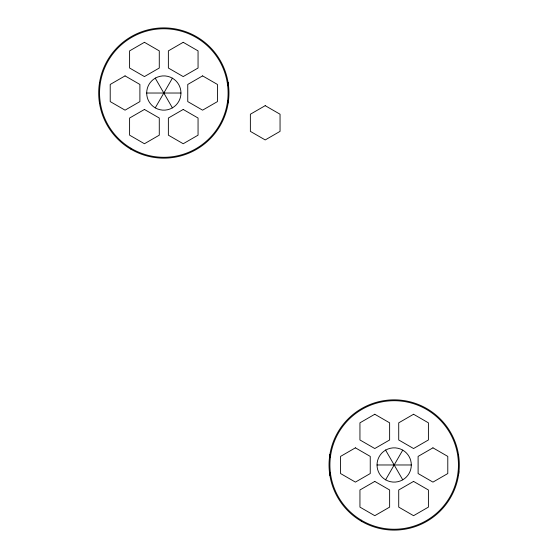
<?xml version="1.0" encoding="UTF-8"?>
<svg xmlns="http://www.w3.org/2000/svg" width="558" height="558" viewBox="0 0 558 558"><rect width="100%" height="100%" fill="white"/><g stroke="black" fill="none" stroke-linecap="round" stroke-linejoin="round"><path stroke-width="0.84" d="M99.554 103.551L99.554 99.505M99.554 86.539L99.554 82.486M329.904 475.5L329.904 472.263M329.904 457.679L329.911 454.435M228.173 85.646L228.201 83.191L228.229 85.695M458.516 458.418L458.557 455.14L458.592 458.474M155.257 107.868L172.394 78.183M385.606 479.817L402.743 450.132M146.684 93.026L180.959 93.026M377.041 464.974L411.316 464.974M385.606 450.132L402.743 479.817M155.257 78.183L172.394 107.868M458.718 470.987L458.746 473.491M329.799 455.126L329.827 457.588M228.375 99.875L228.389 101.542M99.45 83.177L99.484 86.455M458.446 454.449L458.467 458.697M458.536 471.426L458.55 474.823M228.096 82.5L228.11 85.897M228.187 100.328L228.201 102.874M155.333 78.141L155.103 78.273A17.138 17.138 0 0 0 155.103 107.778L155.333 107.91A17.138 17.138 0 0 0 172.317 107.91L172.548 107.778A17.138 17.138 0 0 0 172.548 78.273L172.317 78.141A17.138 17.138 0 0 0 155.333 78.141M385.683 450.09L385.452 450.222A17.138 17.138 0 0 0 385.452 479.727L385.683 479.859A17.138 17.138 0 0 0 402.667 479.859L402.897 479.727A17.138 17.138 0 0 0 402.897 450.222L402.667 450.09A17.138 17.138 0 0 0 385.683 450.09M144.438 42.31L129.596 50.883L129.596 68.02L144.438 76.585L159.281 68.02L159.281 50.883L144.438 42.31M125.055 75.888L110.212 84.453L110.212 101.598L125.055 110.163L139.898 101.598L139.898 84.453L125.055 75.888M183.212 42.31L168.37 50.883L168.37 68.02L183.212 76.585L198.055 68.02L198.055 50.883L183.212 42.31M144.438 109.466L129.596 118.031L129.596 135.169L144.438 143.741L159.281 135.169L159.281 118.031L144.438 109.466M202.596 75.888L187.753 84.453L187.753 101.598L202.596 110.163L217.439 101.598L217.439 84.453L202.596 75.888M183.212 109.466L168.37 118.031L168.37 135.169L183.212 143.741L198.055 135.169L198.055 118.031L183.212 109.466M265.21 105.664L250.368 114.23L250.368 131.367L265.21 139.939L280.053 131.367L280.053 114.23L265.21 105.664M374.788 414.259L359.945 422.831L359.945 439.969L374.788 448.534L389.63 439.969L389.63 422.831L374.788 414.259M355.404 447.837L340.561 456.402L340.561 473.547L355.404 482.112L370.247 473.547L370.247 456.402L355.404 447.837M413.562 414.259L398.719 422.831L398.719 439.969L413.562 448.534L428.405 439.969L428.405 422.831L413.562 414.259M374.788 481.415L359.945 489.98L359.945 507.117L374.788 515.69L389.63 507.117L389.63 489.98L374.788 481.415M432.945 447.837L418.102 456.402L418.102 473.547L432.945 482.112L447.788 473.547L447.788 456.402L432.945 447.837M413.562 481.415L398.719 489.98L398.719 507.117L413.562 515.69L428.405 507.117L428.405 489.98L413.562 481.415M361.172 520.119A64.268 64.268 0 0 0 458.439 465.986A64.268 64.268 0 0 0 362.916 408.819A64.268 64.268 0 0 0 361.172 520.119M361.305 521.2A65.126 65.126 0 0 0 459.304 465.33A65.126 65.126 0 0 0 361.919 408.393A65.126 65.126 0 0 0 361.305 521.2M130.816 148.17A64.268 64.268 0 0 0 228.089 94.037A64.268 64.268 0 0 0 132.567 36.87A64.268 64.268 0 0 0 130.816 148.17M130.956 149.251A65.126 65.126 0 0 0 228.947 93.381A65.126 65.126 0 0 0 131.569 36.444A65.126 65.126 0 0 0 130.956 149.251"/></g></svg>
